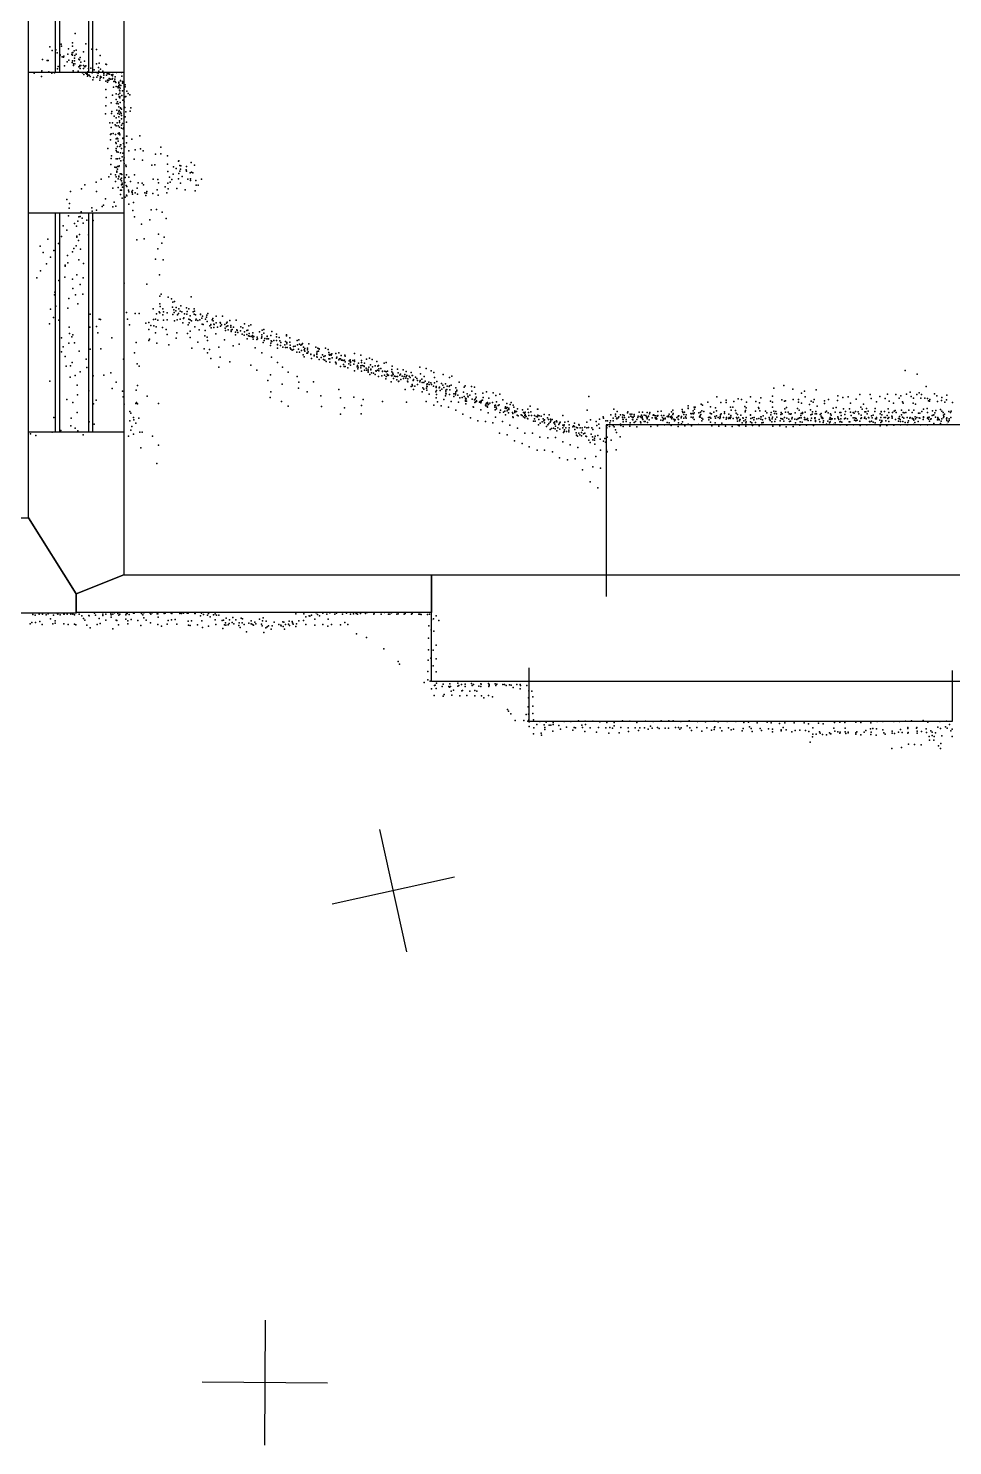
# Model space of a CAD drawing. Header units: millimetres. Extents: x -23456 to 7110, y -22489 to 15514.
# Drawn here: x -12001 to -9050, y -11274 to -6748 of the extents above; entities that cross this region are included whole.
import ezdxf

# ---------------------------------------------------------------- set-up
doc = ezdxf.new("R2010")
doc.units = ezdxf.units.MM
for name, color, linetype in [('P', 9, 'Continuous'), ('PANOS', 10, 'Continuous'), ('ROOMS', 1, 'Continuous'), ('STRUCTS', 4, 'Continuous'), ('WALLS', 3, 'Continuous'), ('WINDOWS', 6, 'Continuous')]:
    doc.layers.add(name, color=color, linetype=linetype)

# ---------------------------------------------------------------- blocks, each defined once
blk = doc.blocks.new('1-Standard_42')
for points in [[(-590, 42.9766), (589.999, 42.9766), (589.999, 32.9766), (-590, 32.9766), (-590, 42.9766)], [(-590.014, -44.0958), (589.985, -44.0958), (589.985, -54.0958), (-590.014, -54.0958), (-590.014, -44.0958)]]:
    blk.add_lwpolyline(points)

msp = doc.modelspace()

# ---------------------------------------------------------------- linework, layer by layer
at = {"layer": 'P'}
for p in [(-11851, -6764), (-11932, -6807), (-11925, -6819), (-11913, -6816), (-11909, -6826), (-11899, -6832), (-11899, -6833), (-11896, -6798), (-11895, -6805), (-11875, -6830), (-11873, -6813), (-11862, -6831), (-11861, -6826), (-11860, -6794), (-11860, -6805), (-11860, -6833), (-11859, -6825), (-11855, -6820), (-11852, -6834), (-11848, -6818), (-11848, -6830), (-11825, -6823), (-11817, -6797), (-11798, -6814), (-11783, -6815), (-11772, -6834), (-11956, -6847), (-11941, -6851), (-11938, -6850), (-11908, -6877), (-11906, -6870), (-11900, -6836), (-11893, -6839), (-11889, -6840), (-11888, -6837), (-11885, -6867), (-11877, -6855), (-11872, -6849), (-11861, -6857), (-11860, -6852), (-11857, -6861), (-11857, -6866), (-11853, -6843), (-11853, -6852), (-11852, -6861), (-11840, -6846), (-11840, -6871), (-11838, -6848), (-11838, -6870), (-11837, -6866), (-11835, -6841), (-11835, -6876), (-11833, -6856), (-11833, -6866), (-11825, -6866), (-11825, -6876), (-11822, -6853), (-11821, -6870), (-11821, -6871), (-11817, -6867), (-11809, -6876), (-11801, -6875), (-11783, -6861), (-11777, -6873), (-11775, -6859), (-11770, -6878), (-11753, -6862), (-11751, -6863), (-11982, -6891), (-11959, -6888), (-11959, -6902), (-11958, -6883), (-11935, -6887), (-11926, -6891), (-11917, -6890), (-11858, -6883), (-11842, -6884), (-11828, -6890), (-11824, -6895), (-11817, -6891), (-11816, -6891), (-11814, -6894), (-11813, -6892), (-11812, -6901), (-11811, -6887), (-11811, -6896), (-11807, -6897), (-11804, -6902), (-11797, -6890), (-11795, -6912), (-11793, -6905), (-11791, -6880), (-11782, -6889), (-11782, -6904), (-11779, -6898), (-11778, -6891), (-11776, -6884), (-11773, -6913), (-11772, -6907), (-11770, -6902), (-11768, -6904), (-11763, -6885), (-11761, -6906), (-11760, -6892), (-11760, -6897), (-11753, -6916), (-11751, -6897), (-11750, -6890), (-11748, -6913), (-11748, -6920), (-11747, -6893), (-11745, -6914), (-11744, -6893), (-11744, -6913), (-11743, -6908), (-11742, -6894), (-11739, -6910), (-11735, -6896), (-11733, -6898), (-11733, -6910), (-11732, -6899), (-11732, -6908), (-11731, -6895), (-11728, -6918), (-11726, -6916), (-11725, -6910), (-11724, -6903), (-11724, -6917), (-11722, -6921), (-11719, -6889), (-11712, -6920), (-11712, -6923), (-11707, -6914), (-11707, -6915), (-11703, -6889), (-11702, -6900), (-11700, -6917), (-11700, -6923), (-11698, -6922), (-11753, -6943), (-11752, -6969), (-11732, -6961), (-11729, -6936), (-11721, -6934), (-11720, -6957), (-11715, -6935), (-11714, -6938), (-11713, -6959), (-11712, -6930), (-11711, -6936), (-11711, -6967), (-11710, -6928), (-11710, -6945), (-11709, -6947), (-11709, -6955), (-11709, -6965), (-11708, -6939), (-11706, -6930), (-11702, -6962), (-11700, -6947), (-11695, -6942), (-11692, -6928), (-11692, -6935), (-11692, -6966), (-11690, -6965), (-11686, -6948), (-11682, -6956), (-11677, -6960), (-11754, -6995), (-11736, -6986), (-11734, -7013), (-11721, -6975), (-11719, -6988), (-11718, -7009), (-11716, -6982), (-11714, -6989), (-11712, -6998), (-11712, -7014), (-11711, -7010), (-11709, -6970), (-11708, -6985), (-11707, -7002), (-11707, -7003), (-11707, -7015), (-11704, -7006), (-11699, -6977), (-11696, -6978), (-11695, -6982), (-11694, -6999), (-11693, -7001), (-11690, -7014), (-11676, -7012), (-11674, -7002), (-11755, -7021), (-11741, -7050), (-11735, -7020), (-11732, -7050), (-11727, -7028), (-11724, -7056), (-11720, -7034), (-11720, -7059), (-11717, -7050), (-11715, -7020), (-11714, -7059), (-11712, -7030), (-11710, -7022), (-11710, -7043), (-11710, -7048), (-11705, -7020), (-11704, -7037), (-11703, -7026), (-11703, -7057), (-11700, -7052), (-11692, -7030), (-11687, -7047), (-11739, -7087), (-11739, -7104), (-11737, -7085), (-11736, -7064), (-11730, -7084), (-11723, -7087), (-11720, -7101), (-11717, -7099), (-11715, -7101), (-11714, -7084), (-11711, -7081), (-11711, -7086), (-11710, -7063), (-11710, -7084), (-11709, -7088), (-11703, -7067), (-11699, -7099), (-11699, -7100), (-11698, -7069), (-11696, -7064), (-11696, -7097), (-11688, -7092), (-11686, -7092), (-11671, -7102), (-11645, -7091), (-11747, -7131), (-11722, -7112), (-11721, -7115), (-11720, -7132), (-11720, -7138), (-11718, -7142), (-11716, -7125), (-11714, -7108), (-11714, -7143), (-11709, -7125), (-11707, -7120), (-11707, -7145), (-11706, -7120), (-11703, -7131), (-11699, -7146), (-11697, -7115), (-11693, -7126), (-11688, -7113), (-11680, -7139), (-11660, -7136), (-11643, -7133), (-11634, -7139), (-11595, -7150), (-11578, -7127), (-11578, -7149), (-11738, -7183), (-11736, -7163), (-11735, -7155), (-11725, -7191), (-11721, -7192), (-11720, -7165), (-11716, -7164), (-11716, -7189), (-11712, -7189), (-11711, -7187), (-11710, -7163), (-11706, -7171), (-11701, -7158), (-11697, -7169), (-11695, -7161), (-11695, -7179), (-11690, -7185), (-11689, -7189), (-11663, -7166), (-11636, -7169), (-11607, -7185), (-11597, -7184), (-11557, -7155), (-11557, -7182), (-11538, -7190), (-11529, -7195), (-11522, -7172), (-11520, -7171), (-11517, -7186), (-11514, -7187), (-11496, -7189), (-11481, -7176), (-11470, -7185), (-11784, -7239), (-11768, -7229), (-11744, -7222), (-11738, -7213), (-11723, -7216), (-11723, -7237), (-11720, -7222), (-11718, -7204), (-11718, -7207), (-11716, -7197), (-11714, -7228), (-11712, -7220), (-11712, -7222), (-11708, -7212), (-11707, -7231), (-11705, -7212), (-11703, -7226), (-11703, -7235), (-11702, -7215), (-11693, -7240), (-11692, -7224), (-11688, -7216), (-11680, -7223), (-11675, -7237), (-11662, -7216), (-11650, -7241), (-11602, -7229), (-11587, -7230), (-11585, -7241), (-11556, -7205), (-11550, -7223), (-11548, -7239), (-11543, -7231), (-11539, -7213), (-11522, -7228), (-11521, -7211), (-11517, -7204), (-11515, -7197), (-11510, -7221), (-11497, -7200), (-11496, -7204), (-11492, -7229), (-11484, -7209), (-11483, -7228), (-11483, -7234), (-11480, -7207), (-11476, -7209), (-11466, -7234), (-11448, -7229), (-11866, -7269), (-11831, -7260), (-11821, -7248), (-11783, -7269), (-11731, -7258), (-11714, -7256), (-11707, -7265), (-11707, -7278), (-11704, -7248), (-11703, -7265), (-11701, -7242), (-11701, -7246), (-11700, -7255), (-11689, -7250), (-11687, -7280), (-11686, -7253), (-11686, -7283), (-11681, -7265), (-11680, -7270), (-11671, -7270), (-11669, -7272), (-11668, -7266), (-11668, -7277), (-11660, -7273), (-11653, -7258), (-11652, -7277), (-11638, -7242), (-11633, -7247), (-11629, -7273), (-11626, -7282), (-11624, -7274), (-11623, -7269), (-11604, -7275), (-11590, -7264), (-11586, -7280), (-11564, -7254), (-11559, -7273), (-11556, -7242), (-11555, -7260), (-11527, -7259), (-11515, -7242), (-11500, -7264), (-11468, -7267), (-11465, -7249), (-11459, -7249), (-11878, -7294), (-11871, -7322), (-11870, -7307), (-11798, -7321), (-11797, -7332), (-11783, -7328), (-11765, -7317), (-11761, -7312), (-11755, -7292), (-11731, -7318), (-11727, -7303), (-11722, -7316), (-11701, -7290), (-11692, -7287), (-11680, -7309), (-11667, -7330), (-11665, -7304), (-11609, -7327), (-11592, -7326), (-11873, -7347), (-11854, -7371), (-11843, -7364), (-11840, -7350), (-11835, -7349), (-11832, -7334), (-11829, -7354), (-11826, -7370), (-11814, -7360), (-11794, -7361), (-11662, -7350), (-11640, -7373), (-11613, -7359), (-11574, -7335), (-11561, -7355), (-11939, -7421), (-11895, -7413), (-11890, -7378), (-11878, -7392), (-11847, -7380), (-11846, -7411), (-11846, -7415), (-11838, -7406), (-11809, -7407), (-11631, -7420), (-11585, -7405), (-11567, -7415), (-11963, -7443), (-11954, -7464), (-11920, -7457), (-11905, -7435), (-11860, -7461), (-11856, -7451), (-11848, -7442), (-11841, -7425), (-11834, -7453), (-11655, -7423), (-11588, -7452), (-11575, -7434), (-11943, -7500), (-11930, -7478), (-11883, -7504), (-11883, -7507), (-11876, -7473), (-11875, -7497), (-11840, -7487), (-11825, -7499), (-11595, -7485), (-11571, -7487), (-11974, -7545), (-11962, -7522), (-11904, -7553), (-11884, -7542), (-11860, -7549), (-11846, -7535), (-11826, -7544), (-11582, -7535), (-11917, -7599), (-11916, -7590), (-11859, -7579), (-11850, -7599), (-11835, -7566), (-11827, -7597), (-11695, -7561), (-11623, -7565), (-11581, -7603), (-11577, -7597), (-11930, -7645), (-11913, -7635), (-11875, -7641), (-11872, -7610), (-11843, -7627), (-11602, -7644), (-11581, -7628), (-11580, -7636), (-11572, -7643), (-11555, -7606), (-11544, -7612), (-11541, -7638), (-11540, -7622), (-11536, -7647), (-11534, -7620), (-11529, -7639), (-11521, -7643), (-11514, -7634), (-11496, -7640), (-11489, -7643), (-11481, -7605), (-11472, -7643), (-11933, -7691), (-11921, -7671), (-11904, -7680), (-11804, -7660), (-11775, -7677), (-11771, -7678), (-11688, -7655), (-11684, -7676), (-11660, -7658), (-11647, -7658), (-11626, -7689), (-11616, -7687), (-11601, -7678), (-11595, -7677), (-11592, -7659), (-11587, -7680), (-11583, -7653), (-11581, -7656), (-11572, -7663), (-11569, -7653), (-11569, -7680), (-11558, -7656), (-11558, -7679), (-11540, -7662), (-11535, -7655), (-11534, -7682), (-11530, -7650), (-11526, -7679), (-11525, -7663), (-11522, -7658), (-11516, -7651), (-11516, -7677), (-11511, -7653), (-11508, -7688), (-11506, -7674), (-11504, -7672), (-11502, -7659), (-11495, -7661), (-11494, -7652), (-11489, -7676), (-11487, -7688), (-11484, -7666), (-11484, -7679), (-11480, -7682), (-11475, -7653), (-11472, -7661), (-11471, -7651), (-11467, -7663), (-11466, -7680), (-11465, -7677), (-11460, -7681), (-11453, -7679), (-11451, -7660), (-11451, -7662), (-11447, -7673), (-11446, -7692), (-11445, -7667), (-11443, -7693), (-11435, -7676), (-11432, -7670), (-11431, -7664), (-11430, -7684), (-11428, -7658), (-11418, -7693), (-11414, -7679), (-11412, -7674), (-11411, -7682), (-11409, -7692), (-11408, -7694), (-11408, -7694), (-11401, -7667), (-11401, -7688), (-11389, -7687), (-11388, -7689), (-11381, -7667), (-11374, -7694), (-11368, -7689), (-11366, -7686), (-11358, -7681), (-11338, -7680), (-11311, -7691), (-11895, -7736), (-11871, -7702), (-11869, -7722), (-11862, -7733), (-11859, -7726), (-11805, -7702), (-11783, -7700), (-11779, -7720), (-11734, -7736), (-11678, -7695), (-11616, -7709), (-11610, -7697), (-11600, -7698), (-11595, -7720), (-11593, -7701), (-11573, -7703), (-11561, -7710), (-11558, -7725), (-11529, -7737), (-11527, -7720), (-11493, -7722), (-11491, -7695), (-11484, -7715), (-11484, -7735), (-11469, -7701), (-11456, -7711), (-11437, -7730), (-11436, -7713), (-11430, -7734), (-11421, -7698), (-11418, -7695), (-11417, -7704), (-11409, -7703), (-11402, -7723), (-11397, -7702), (-11387, -7699), (-11384, -7695), (-11373, -7705), (-11372, -7713), (-11368, -7700), (-11364, -7698), (-11363, -7711), (-11355, -7697), (-11355, -7702), (-11353, -7712), (-11353, -7716), (-11350, -7710), (-11346, -7702), (-11340, -7718), (-11340, -7727), (-11335, -7711), (-11334, -7713), (-11332, -7719), (-11324, -7714), (-11323, -7701), (-11318, -7724), (-11316, -7704), (-11312, -7728), (-11311, -7717), (-11303, -7713), (-11303, -7725), (-11302, -7739), (-11300, -7712), (-11298, -7730), (-11297, -7698), (-11296, -7722), (-11295, -7731), (-11291, -7695), (-11290, -7732), (-11285, -7729), (-11284, -7720), (-11284, -7734), (-11281, -7732), (-11270, -7734), (-11269, -7739), (-11263, -7717), (-11257, -7737), (-11256, -7726), (-11256, -7733), (-11255, -7712), (-11249, -7709), (-11249, -7721), (-11246, -7738), (-11240, -7739), (-11239, -7739), (-11238, -7731), (-11238, -7732), (-11234, -7739), (-11227, -7729), (-11224, -7716), (-11209, -7724), (-11209, -7733), (-11200, -7735), (-11177, -7726), (-11177, -7730), (-11166, -7736), (-11895, -7781), (-11890, -7765), (-11872, -7753), (-11854, -7752), (-11839, -7779), (-11803, -7772), (-11769, -7771), (-11662, -7784), (-11657, -7751), (-11616, -7745), (-11614, -7740), (-11591, -7753), (-11552, -7758), (-11479, -7769), (-11460, -7750), (-11440, -7771), (-11429, -7745), (-11429, -7784), (-11423, -7773), (-11393, -7766), (-11375, -7742), (-11347, -7762), (-11328, -7756), (-11283, -7740), (-11277, -7768), (-11272, -7741), (-11256, -7784), (-11251, -7751), (-11248, -7745), (-11228, -7761), (-11227, -7753), (-11226, -7746), (-11224, -7748), (-11217, -7745), (-11209, -7745), (-11206, -7757), (-11206, -7758), (-11206, -7769), (-11198, -7746), (-11196, -7761), (-11195, -7751), (-11188, -7766), (-11182, -7758), (-11180, -7748), (-11180, -7767), (-11176, -7751), (-11176, -7755), (-11175, -7767), (-11166, -7750), (-11165, -7760), (-11165, -7768), (-11164, -7770), (-11163, -7772), (-11159, -7776), (-11154, -7764), (-11154, -7773), (-11149, -7763), (-11144, -7782), (-11143, -7745), (-11142, -7758), (-11138, -7772), (-11137, -7742), (-11135, -7756), (-11135, -7782), (-11131, -7759), (-11129, -7777), (-11128, -7757), (-11126, -7754), (-11123, -7766), (-11120, -7774), (-11118, -7770), (-11118, -7779), (-11110, -7769), (-11110, -7774), (-11108, -7781), (-11105, -7755), (-11083, -7766), (-11079, -7780), (-11077, -7769), (-11075, -7779), (-11073, -7771), (-11072, -7772), (-11052, -7769), (-11044, -7773), (-11042, -7783), (-11010, -7784), (-11883, -7796), (-11880, -7827), (-11866, -7826), (-11861, -7815), (-11816, -7804), (-11697, -7804), (-11653, -7819), (-11647, -7827), (-11418, -7802), (-11389, -7798), (-11358, -7813), (-11291, -7823), (-11225, -7798), (-11205, -7815), (-11124, -7790), (-11120, -7797), (-11112, -7785), (-11110, -7785), (-11099, -7788), (-11099, -7789), (-11097, -7802), (-11089, -7791), (-11089, -7794), (-11080, -7785), (-11080, -7789), (-11080, -7797), (-11079, -7798), (-11073, -7805), (-11066, -7799), (-11062, -7790), (-11059, -7805), (-11058, -7796), (-11054, -7807), (-11053, -7794), (-11050, -7812), (-11042, -7803), (-11041, -7789), (-11040, -7791), (-11039, -7814), (-11038, -7803), (-11037, -7789), (-11034, -7791), (-11032, -7787), (-11031, -7800), (-11020, -7814), (-11019, -7786), (-11019, -7815), (-11018, -7819), (-11017, -7801), (-11016, -7798), (-11010, -7806), (-11008, -7803), (-11004, -7803), (-11004, -7828), (-11002, -7792), (-11001, -7807), (-10998, -7807), (-10996, -7809), (-10995, -7821), (-10993, -7828), (-10992, -7807), (-10991, -7791), (-10990, -7795), (-10990, -7813), (-10990, -7828), (-10978, -7819), (-10977, -7810), (-10974, -7806), (-10973, -7815), (-10973, -7823), (-10972, -7812), (-10965, -7808), (-10962, -7820), (-10960, -7786), (-10960, -7807), (-10960, -7812), (-10951, -7829), (-10950, -7824), (-10947, -7817), (-10940, -7825), (-10939, -7791), (-10937, -7809), (-10937, -7815), (-10935, -7824), (-10930, -7825), (-10929, -7828), (-10928, -7817), (-10921, -7804), (-10912, -7801), (-10909, -7822), (-10903, -7805), (-10902, -7829), (-10894, -7825), (-10888, -7812), (-10885, -7827), (-10883, -7824), (-10865, -7817), (-10859, -7815), (-10839, -7827), (-11932, -7874), (-11867, -7862), (-11851, -7856), (-11835, -7845), (-11814, -7831), (-11794, -7857), (-11760, -7855), (-11738, -7848), (-11393, -7830), (-11271, -7839), (-11236, -7872), (-11228, -7854), (-11190, -7830), (-11171, -7846), (-11143, -7860), (-10981, -7832), (-10960, -7841), (-10949, -7835), (-10948, -7830), (-10939, -7832), (-10937, -7843), (-10928, -7839), (-10922, -7833), (-10921, -7839), (-10916, -7836), (-10916, -7842), (-10916, -7846), (-10914, -7830), (-10911, -7853), (-10908, -7836), (-10908, -7838), (-10905, -7848), (-10899, -7849), (-10894, -7853), (-10892, -7841), (-10891, -7843), (-10886, -7839), (-10883, -7860), (-10882, -7835), (-10882, -7841), (-10876, -7834), (-10873, -7857), (-10870, -7843), (-10870, -7844), (-10864, -7855), (-10863, -7843), (-10860, -7867), (-10859, -7845), (-10859, -7860), (-10855, -7852), (-10854, -7843), (-10853, -7856), (-10851, -7855), (-10842, -7856), (-10841, -7837), (-10841, -7845), (-10841, -7856), (-10841, -7857), (-10837, -7849), (-10836, -7853), (-10835, -7866), (-10832, -7859), (-10828, -7860), (-10825, -7870), (-10822, -7836), (-10822, -7860), (-10820, -7848), (-10818, -7874), (-10815, -7855), (-10813, -7852), (-10812, -7869), (-10808, -7858), (-10804, -7838), (-10803, -7866), (-10801, -7860), (-10799, -7853), (-10796, -7865), (-10795, -7844), (-10795, -7860), (-10793, -7856), (-10791, -7875), (-10790, -7867), (-10785, -7858), (-10782, -7863), (-10779, -7847), (-10776, -7856), (-10775, -7856), (-10772, -7872), (-10771, -7869), (-10771, -7870), (-10765, -7862), (-10761, -7866), (-10759, -7872), (-10751, -7830), (-10750, -7872), (-10749, -7851), (-10745, -7868), (-10737, -7860), (-10734, -7874), (-10731, -7834), (-10715, -7841), (-10707, -7847), (-10704, -7863), (-10677, -7853), (-10656, -7863), (-10649, -7859), (-9202, -7840), (-9164, -7852), (-11845, -7887), (-11844, -7918), (-11808, -7905), (-11733, -7898), (-11721, -7878), (-11700, -7906), (-11657, -7903), (-11652, -7888), (-11227, -7908), (-11191, -7884), (-11139, -7897), (-11137, -7878), (-11111, -7909), (-11091, -7877), (-11010, -7901), (-10843, -7877), (-10819, -7876), (-10798, -7901), (-10789, -7877), (-10779, -7891), (-10776, -7885), (-10775, -7889), (-10771, -7901), (-10767, -7890), (-10759, -7885), (-10751, -7877), (-10744, -7879), (-10744, -7908), (-10742, -7896), (-10738, -7879), (-10738, -7900), (-10730, -7897), (-10729, -7884), (-10729, -7890), (-10729, -7903), (-10728, -7892), (-10727, -7883), (-10722, -7878), (-10721, -7885), (-10721, -7916), (-10716, -7880), (-10714, -7885), (-10708, -7890), (-10704, -7880), (-10700, -7908), (-10699, -7891), (-10699, -7895), (-10698, -7904), (-10698, -7917), (-10697, -7876), (-10690, -7896), (-10688, -7894), (-10686, -7904), (-10682, -7882), (-10681, -7900), (-10678, -7887), (-10675, -7895), (-10669, -7883), (-10668, -7903), (-10668, -7909), (-10668, -7915), (-10667, -7915), (-10665, -7901), (-10664, -7890), (-10658, -7891), (-10657, -7917), (-10656, -7889), (-10655, -7902), (-10651, -7887), (-10643, -7915), (-10637, -7914), (-10637, -7918), (-10636, -7896), (-10636, -7909), (-10633, -7903), (-10633, -7905), (-10630, -7919), (-10626, -7878), (-10612, -7910), (-10610, -7894), (-10607, -7889), (-10600, -7915), (-10592, -7919), (-10586, -7892), (-10585, -7906), (-10577, -7894), (-10573, -7915), (-10550, -7913), (-10538, -7909), (-10517, -7912), (-10509, -7920), (-10496, -7916), (-9621, -7897), (-9589, -7888), (-9561, -7900), (-9533, -7913), (-9523, -7906), (-9486, -7902), (-9347, -7917), (-9314, -7917), (-9258, -7916), (-9232, -7917), (-9198, -7916), (-9186, -7910), (-9165, -7917), (-9157, -7912), (-9150, -7917), (-9135, -7892), (-9108, -7915), (-9069, -7919), (-11878, -7933), (-11859, -7943), (-11793, -7947), (-11784, -7935), (-11698, -7925), (-11695, -7948), (-11658, -7946), (-11656, -7943), (-11652, -7947), (-11622, -7922), (-11585, -7946), (-11229, -7927), (-11193, -7939), (-11171, -7954), (-11067, -7921), (-11065, -7955), (-11004, -7928), (-10992, -7960), (-10962, -7926), (-10937, -7952), (-10932, -7933), (-10870, -7939), (-10794, -7941), (-10731, -7939), (-10707, -7951), (-10699, -7928), (-10695, -7940), (-10683, -7953), (-10675, -7933), (-10669, -7921), (-10660, -7957), (-10651, -7939), (-10643, -7923), (-10628, -7942), (-10623, -7928), (-10616, -7927), (-10610, -7923), (-10605, -7929), (-10605, -7935), (-10605, -7938), (-10604, -7947), (-10603, -7931), (-10602, -7938), (-10598, -7922), (-10597, -7925), (-10584, -7932), (-10581, -7956), (-10580, -7957), (-10577, -7934), (-10576, -7943), (-10574, -7931), (-10574, -7940), (-10571, -7926), (-10570, -7937), (-10570, -7939), (-10561, -7941), (-10559, -7939), (-10557, -7944), (-10555, -7940), (-10554, -7936), (-10551, -7935), (-10549, -7927), (-10542, -7951), (-10540, -7953), (-10539, -7947), (-10538, -7945), (-10536, -7954), (-10535, -7943), (-10535, -7957), (-10534, -7947), (-10532, -7949), (-10531, -7929), (-10528, -7945), (-10519, -7943), (-10512, -7952), (-10512, -7957), (-10510, -7951), (-10508, -7957), (-10507, -7940), (-10507, -7963), (-10501, -7952), (-10498, -7950), (-10486, -7934), (-10479, -7961), (-10478, -7956), (-10476, -7962), (-10474, -7946), (-10472, -7959), (-10469, -7965), (-10467, -7961), (-10467, -7965), (-10463, -7949), (-10460, -7943), (-10453, -7951), (-10451, -7958), (-10439, -7963), (-10406, -7964), (-10399, -7954), (-10376, -7964), (-10375, -7964), (-10212, -7923), (-10132, -7964), (-9914, -7965), (-9895, -7953), (-9895, -7961), (-9895, -7962), (-9875, -7957), (-9874, -7964), (-9872, -7957), (-9853, -7948), (-9849, -7951), (-9832, -7942), (-9823, -7956), (-9807, -7960), (-9803, -7924), (-9790, -7943), (-9773, -7935), (-9773, -7943), (-9760, -7957), (-9752, -7958), (-9749, -7939), (-9735, -7931), (-9724, -7933), (-9714, -7955), (-9710, -7960), (-9708, -7942), (-9696, -7925), (-9679, -7939), (-9670, -7959), (-9669, -7962), (-9667, -7944), (-9663, -7928), (-9632, -7938), (-9625, -7922), (-9625, -7941), (-9625, -7957), (-9596, -7934), (-9587, -7938), (-9586, -7963), (-9584, -7937), (-9581, -7959), (-9560, -7933), (-9546, -7962), (-9542, -7933), (-9542, -7942), (-9533, -7945), (-9521, -7924), (-9507, -7949), (-9502, -7938), (-9496, -7942), (-9492, -7933), (-9483, -7954), (-9459, -7937), (-9459, -7946), (-9447, -7933), (-9432, -7961), (-9422, -7959), (-9418, -7936), (-9417, -7921), (-9401, -7927), (-9399, -7963), (-9384, -7924), (-9380, -7963), (-9377, -7945), (-9358, -7932), (-9344, -7957), (-9339, -7964), (-9335, -7948), (-9325, -7962), (-9311, -7930), (-9298, -7962), (-9294, -7940), (-9283, -7923), (-9266, -7930), (-9256, -7963), (-9253, -7938), (-9239, -7945), (-9221, -7929), (-9216, -7921), (-9211, -7940), (-9208, -7945), (-9183, -7923), (-9176, -7945), (-9175, -7929), (-9169, -7948), (-9152, -7929), (-9143, -7964), (-9139, -7929), (-9132, -7962), (-9131, -7930), (-9128, -7937), (-9124, -7938), (-9123, -7933), (-9101, -7921), (-9099, -7939), (-9089, -7965), (-9086, -7936), (-9085, -7927), (-9075, -7941), (-9070, -7934), (-9051, -7943), (-11919, -7990), (-11864, -7993), (-11845, -7974), (-11807, -8004), (-11677, -7971), (-11677, -8001), (-11674, -7977), (-11665, -7990), (-11664, -7998), (-11658, -8009), (-11648, -7993), (-11004, -7980), (-10938, -7979), (-10636, -7967), (-10614, -7980), (-10590, -7992), (-10566, -8001), (-10557, -7966), (-10542, -8003), (-10533, -7976), (-10518, -8007), (-10511, -7966), (-10510, -7989), (-10496, -7974), (-10494, -7967), (-10487, -8003), (-10484, -7973), (-10480, -7970), (-10478, -7982), (-10472, -7969), (-10468, -7976), (-10455, -7975), (-10454, -7978), (-10454, -7988), (-10453, -7991), (-10448, -7969), (-10448, -7970), (-10448, -7972), (-10448, -7974), (-10443, -7971), (-10440, -7983), (-10437, -7985), (-10428, -7982), (-10425, -7984), (-10424, -7966), (-10420, -7975), (-10420, -7988), (-10417, -7977), (-10416, -7984), (-10416, -7992), (-10415, -7973), (-10415, -7981), (-10414, -7985), (-10412, -7987), (-10408, -7994), (-10406, -7995), (-10404, -7974), (-10403, -7984), (-10397, -7972), (-10395, -7984), (-10388, -8002), (-10385, -7984), (-10385, -7995), (-10383, -8002), (-10380, -7987), (-10376, -7988), (-10375, -7983), (-10371, -7997), (-10370, -7985), (-10367, -8009), (-10364, -7986), (-10361, -8004), (-10357, -7995), (-10355, -8001), (-10354, -7981), (-10353, -7998), (-10353, -8008), (-10344, -7992), (-10341, -7997), (-10339, -8010), (-10338, -7982), (-10335, -8005), (-10334, -7996), (-10333, -8001), (-10329, -7997), (-10324, -8007), (-10321, -8005), (-10320, -8004), (-10315, -8001), (-10314, -8004), (-10305, -8009), (-10303, -8005), (-10295, -7984), (-10288, -8005), (-10278, -8003), (-10257, -8009), (-10218, -8005), (-10217, -7967), (-10206, -7998), (-10188, -8003), (-10178, -7996), (-10166, -7988), (-10165, -7993), (-10157, -8001), (-10152, -8001), (-10145, -8008), (-10143, -8001), (-10141, -7982), (-10134, -7993), (-10134, -8001), (-10127, -7980), (-10127, -7986), (-10123, -7993), (-10122, -7995), (-10121, -7971), (-10118, -7992), (-10116, -7988), (-10111, -7982), (-10104, -7989), (-10103, -7982), (-10103, -7996), (-10102, -7997), (-10102, -8004), (-10099, -7984), (-10098, -7991), (-10093, -7997), (-10093, -8003), (-10088, -7976), (-10087, -7972), (-10084, -7989), (-10080, -7980), (-10080, -8008), (-10078, -7986), (-10074, -7980), (-10073, -7989), (-10072, -7989), (-10072, -7997), (-10071, -7998), (-10070, -7991), (-10067, -7981), (-10067, -7986), (-10067, -8006), (-10063, -8003), (-10059, -7997), (-10055, -7990), (-10054, -7986), (-10051, -7973), (-10048, -7987), (-10047, -8004), (-10046, -8007), (-10045, -7990), (-10044, -7983), (-10041, -7987), (-10041, -7990), (-10040, -7973), (-10040, -7995), (-10039, -7997), (-10035, -7983), (-10035, -8003), (-10032, -8003), (-10030, -7984), (-10028, -7988), (-10026, -7975), (-10026, -7992), (-10026, -7995), (-10024, -7990), (-10024, -8006), (-10021, -7986), (-10019, -7998), (-10018, -7979), (-10017, -7974), (-10010, -7992), (-10006, -7983), (-10005, -7982), (-10002, -7984), (-10000, -7992), (-9998, -7985), (-9998, -7993), (-9998, -7994), (-9997, -7992), (-9997, -7996), (-9995, -7995), (-9993, -7986), (-9992, -7971), (-9991, -7984), (-9982, -7999), (-9981, -7970), (-9980, -7984), (-9977, -7991), (-9976, -8000), (-9973, -7995), (-9973, -7996), (-9972, -7984), (-9968, -7993), (-9968, -7995), (-9962, -7987), (-9962, -8006), (-9959, -7988), (-9957, -7985), (-9955, -7980), (-9955, -8007), (-9952, -7988), (-9950, -7990), (-9948, -7972), (-9948, -7986), (-9948, -7987), (-9947, -7995), (-9946, -7990), (-9944, -7967), (-9944, -7981), (-9943, -7978), (-9940, -7996), (-9938, -8001), (-9936, -7998), (-9931, -7990), (-9927, -7987), (-9927, -7996), (-9926, -7985), (-9926, -7997), (-9926, -8008), (-9924, -7985), (-9917, -7992), (-9916, -7987), (-9913, -7971), (-9913, -8004), (-9912, -7974), (-9909, -7981), (-9909, -7993), (-9906, -7973), (-9903, -7988), (-9901, -7982), (-9901, -7993), (-9886, -7978), (-9885, -7979), (-9885, -7989), (-9881, -7978), (-9880, -7992), (-9879, -7969), (-9879, -7989), (-9878, -7979), (-9876, -7976), (-9875, -7997), (-9861, -7976), (-9858, -7988), (-9857, -7989), (-9856, -7984), (-9856, -7989), (-9855, -7973), (-9854, -7981), (-9851, -7969), (-9851, -7993), (-9851, -8001), (-9848, -7996), (-9845, -7971), (-9830, -7990), (-9829, -7998), (-9828, -7990), (-9825, -7989), (-9824, -7977), (-9823, -7978), (-9823, -8005), (-9822, -7993), (-9820, -7979), (-9813, -7973), (-9810, -7987), (-9808, -8007), (-9807, -7993), (-9804, -7969), (-9804, -7985), (-9799, -7990), (-9794, -7994), (-9793, -7987), (-9792, -7990), (-9791, -7982), (-9789, -7979), (-9787, -8009), (-9782, -7990), (-9779, -7972), (-9779, -7978), (-9773, -7996), (-9772, -7990), (-9766, -7994), (-9765, -7980), (-9764, -7991), (-9761, -7994), (-9759, -7984), (-9758, -7989), (-9757, -7967), (-9751, -7994), (-9744, -7968), (-9741, -7977), (-9740, -7991), (-9738, -7995), (-9737, -7981), (-9737, -8002), (-9734, -7991), (-9731, -8001), (-9730, -7997), (-9729, -7997), (-9727, -7983), (-9722, -8007), (-9720, -7992), (-9719, -7993), (-9717, -8001), (-9713, -7972), (-9712, -7968), (-9712, -7998), (-9711, -8008), (-9710, -7991), (-9710, -8004), (-9696, -7982), (-9696, -7983), (-9696, -8004), (-9695, -7994), (-9691, -8008), (-9689, -7992), (-9685, -7998), (-9684, -7991), (-9680, -7970), (-9680, -8006), (-9676, -7995), (-9669, -7994), (-9666, -7969), (-9663, -7988), (-9663, -7996), (-9662, -7988), (-9659, -8007), (-9657, -7998), (-9655, -7985), (-9655, -8006), (-9648, -7970), (-9648, -7994), (-9644, -7976), (-9636, -7990), (-9635, -7996), (-9633, -8000), (-9631, -7982), (-9630, -7975), (-9628, -8004), (-9627, -7995), (-9625, -7989), (-9621, -7970), (-9619, -7978), (-9618, -8003), (-9616, -7996), (-9615, -7971), (-9613, -7979), (-9612, -7989), (-9601, -8001), (-9599, -7981), (-9599, -7994), (-9598, -7974), (-9595, -7979), (-9595, -7995), (-9593, -7996), (-9589, -8002), (-9587, -7991), (-9584, -7973), (-9580, -7993), (-9575, -7973), (-9573, -7996), (-9572, -7979), (-9571, -8003), (-9568, -7980), (-9568, -8002), (-9566, -7979), (-9564, -7995), (-9563, -7990), (-9554, -7996), (-9553, -7976), (-9552, -8008), (-9548, -7997), (-9544, -7994), (-9543, -7994), (-9540, -7967), (-9539, -7992), (-9537, -8004), (-9535, -7984), (-9534, -7978), (-9534, -7992), (-9531, -8005), (-9530, -7975), (-9530, -7978), (-9523, -7991), (-9523, -7997), (-9521, -7973), (-9520, -7997), (-9516, -7997), (-9514, -7994), (-9512, -8000), (-9504, -7966), (-9503, -7982), (-9503, -8000), (-9501, -7993), (-9499, -7980), (-9498, -7972), (-9490, -7992), (-9490, -7993), (-9490, -7994), (-9489, -7979), (-9489, -7992), (-9488, -8000), (-9488, -8003), (-9487, -7971), (-9485, -7979), (-9476, -7997), (-9474, -8004), (-9473, -7981), (-9470, -7978), (-9470, -7986), (-9469, -7992), (-9466, -7990), (-9465, -7994), (-9464, -8006), (-9463, -8001), (-9456, -7973), (-9453, -7970), (-9449, -8002), (-9448, -7976), (-9444, -7996), (-9444, -8008), (-9441, -7990), (-9441, -8004), (-9440, -7979), (-9439, -7997), (-9438, -7983), (-9438, -7994), (-9435, -7995), (-9427, -7995), (-9425, -7973), (-9425, -8007), (-9417, -7988), (-9416, -7993), (-9414, -7997), (-9411, -7974), (-9411, -8004), (-9408, -8003), (-9407, -7975), (-9407, -7995), (-9406, -7984), (-9404, -8005), (-9396, -7995), (-9395, -7981), (-9395, -7994), (-9392, -7971), (-9392, -7993), (-9386, -7995), (-9381, -8004), (-9379, -8004), (-9377, -7973), (-9374, -7984), (-9368, -7974), (-9368, -7992), (-9365, -7977), (-9364, -7999), (-9363, -7992), (-9361, -7971), (-9359, -7994), (-9359, -8001), (-9358, -7994), (-9355, -7999), (-9352, -7972), (-9350, -7979), (-9347, -8002), (-9343, -7994), (-9342, -7983), (-9341, -7992), (-9332, -7993), (-9331, -7972), (-9331, -7989), (-9328, -7972), (-9327, -7995), (-9323, -7979), (-9320, -7970), (-9319, -7991), (-9318, -7992), (-9316, -8003), (-9315, -8004), (-9309, -7985), (-9309, -8002), (-9307, -7992), (-9304, -7983), (-9304, -8005), (-9299, -7971), (-9298, -8008), (-9297, -7995), (-9293, -7991), (-9293, -7995), (-9283, -7999), (-9282, -7979), (-9280, -7990), (-9280, -8006), (-9279, -7971), (-9279, -7972), (-9277, -7982), (-9277, -8000), (-9276, -8003), (-9269, -7990), (-9268, -7971), (-9265, -7991), (-9264, -8001), (-9259, -7984), (-9257, -7994), (-9256, -7993), (-9254, -7974), (-9254, -7991), (-9254, -8003), (-9245, -7986), (-9243, -7988), (-9243, -7993), (-9242, -7975), (-9237, -7970), (-9234, -7968), (-9233, -7997), (-9231, -7974), (-9223, -7994), (-9223, -8002), (-9221, -7994), (-9220, -7987), (-9218, -7997), (-9217, -8003), (-9214, -7967), (-9214, -7982), (-9210, -7989), (-9209, -8003), (-9208, -7974), (-9206, -7993), (-9205, -7976), (-9202, -8006), (-9200, -7975), (-9196, -7990), (-9193, -8006), (-9191, -8001), (-9190, -7967), (-9187, -7993), (-9186, -7991), (-9180, -7975), (-9180, -7993), (-9179, -7995), (-9176, -7995), (-9174, -7967), (-9174, -7999), (-9171, -8006), (-9170, -7988), (-9169, -7995), (-9165, -7991), (-9161, -8003), (-9159, -7977), (-9157, -7992), (-9155, -7977), (-9155, -7993), (-9149, -7971), (-9145, -7997), (-9144, -7988), (-9143, -7991), (-9131, -7975), (-9131, -7993), (-9130, -7990), (-9128, -7996), (-9125, -7989), (-9124, -8002), (-9121, -7996), (-9119, -7995), (-9116, -7984), (-9115, -7969), (-9113, -7983), (-9110, -7982), (-9110, -8010), (-9107, -7976), (-9105, -7989), (-9104, -7968), (-9099, -7998), (-9098, -7991), (-9098, -7993), (-9097, -7995), (-9094, -7998), (-9093, -7997), (-9089, -8010), (-9087, -8002), (-9085, -7970), (-9085, -7995), (-9081, -7974), (-9080, -7983), (-9080, -7991), (-9079, -7987), (-9076, -7980), (-9070, -7995), (-9069, -7992), (-9069, -8000), (-9065, -8004), (-9063, -7971), (-9062, -7995), (-9062, -8000), (-9057, -7974), (-9056, -7990), (-9055, -7970), (-11994, -8043), (-11977, -8048), (-11925, -8037), (-11897, -8032), (-11865, -8017), (-11851, -8025), (-11843, -8033), (-11826, -8046), (-11791, -8012), (-11681, -8050), (-11674, -8031), (-11670, -8019), (-11665, -8044), (-11645, -8037), (-11638, -8037), (-11605, -8050), (-10497, -8040), (-10472, -8046), (-10464, -8015), (-10439, -8025), (-10416, -8040), (-10392, -8040), (-10372, -8014), (-10368, -8053), (-10347, -8019), (-10343, -8014), (-10343, -8055), (-10335, -8029), (-10331, -8026), (-10325, -8025), (-10320, -8012), (-10319, -8027), (-10318, -8018), (-10318, -8054), (-10314, -8033), (-10311, -8024), (-10308, -8013), (-10304, -8028), (-10295, -8015), (-10295, -8024), (-10293, -8038), (-10292, -8016), (-10292, -8016), (-10292, -8017), (-10290, -8014), (-10290, -8035), (-10289, -8030), (-10285, -8023), (-10283, -8035), (-10276, -8031), (-10276, -8036), (-10275, -8014), (-10275, -8023), (-10263, -8020), (-10261, -8017), (-10258, -8019), (-10256, -8029), (-10252, -8039), (-10251, -8022), (-10251, -8047), (-10248, -8023), (-10248, -8050), (-10244, -8013), (-10244, -8041), (-10243, -8015), (-10241, -8046), (-10239, -8023), (-10235, -8038), (-10235, -8049), (-10233, -8024), (-10232, -8031), (-10229, -8043), (-10224, -8021), (-10224, -8041), (-10221, -8050), (-10219, -8051), (-10218, -8023), (-10213, -8022), (-10204, -8044), (-10202, -8024), (-10200, -8052), (-10199, -8029), (-10194, -8056), (-10191, -8050), (-10186, -8016), (-10183, -8048), (-10180, -8012), (-10178, -8025), (-10154, -8024), (-10153, -8016), (-10153, -8053), (-10146, -8019), (-10134, -8016), (-10131, -8020), (-10127, -8030), (-10123, -8038), (-10112, -8052), (-10111, -8012), (-10110, -8016), (-10102, -8019), (-10081, -8018), (-10058, -8020), (-10014, -8019), (-9993, -8017), (-9970, -8014), (-9949, -8016), (-9927, -8019), (-9916, -8011), (-9905, -8017), (-9895, -8012), (-9884, -8017), (-9862, -8013), (-9819, -8017), (-9797, -8018), (-9775, -8018), (-9754, -8019), (-9735, -8015), (-9732, -8017), (-9711, -8018), (-9689, -8016), (-9668, -8017), (-9624, -8018), (-9602, -8017), (-9582, -8020), (-9560, -8019), (-9538, -8015), (-9517, -8015), (-9495, -8016), (-9453, -8012), (-9431, -8013), (-9409, -8014), (-9388, -8015), (-9367, -8014), (-9346, -8016), (-9324, -8014), (-9282, -8017), (-9260, -8016), (-9238, -8015), (-9217, -8014), (-9196, -8014), (-9175, -8013), (-9153, -8014), (-9131, -8014), (-9068, -8013), (-11642, -8087), (-11585, -8079), (-10449, -8065), (-10425, -8073), (-10402, -8084), (-10377, -8095), (-10353, -8095), (-10328, -8100), (-10295, -8068), (-10271, -8078), (-10247, -8086), (-10212, -8063), (-10207, -8070), (-10199, -8062), (-10194, -8063), (-10193, -8076), (-10176, -8060), (-10174, -8095), (-10165, -8066), (-10161, -8058), (-10159, -8069), (-10157, -8069), (-10155, -8095), (-10153, -8100), (-10140, -8063), (-10124, -8094), (-11591, -8137), (-10305, -8119), (-10280, -8126), (-10255, -8122), (-10223, -8121), (-10189, -8115), (-10232, -8158), (-10199, -8148), (-10174, -8152), (-10208, -8196), (-10183, -8215), (-11987, -8620), (-11979, -8622), (-11966, -8618), (-11964, -8642), (-11956, -8619), (-11944, -8621), (-11938, -8617), (-11930, -8633), (-11921, -8622), (-11915, -8640), (-11908, -8617), (-11907, -8618), (-11899, -8621), (-11888, -8619), (-11887, -8618), (-11877, -8618), (-11865, -8618), (-11859, -8618), (-11853, -8621), (-11839, -8619), (-11830, -8624), (-11825, -8632), (-11821, -8638), (-11808, -8623), (-11807, -8624), (-11790, -8615), (-11786, -8622), (-11775, -8632), (-11763, -8618), (-11763, -8623), (-11753, -8619), (-11753, -8638), (-11738, -8617), (-11736, -8621), (-11736, -8628), (-11731, -8619), (-11726, -8614), (-11720, -8638), (-11718, -8639), (-11715, -8616), (-11712, -8622), (-11709, -8618), (-11690, -8621), (-11690, -8635), (-11687, -8616), (-11685, -8616), (-11683, -8640), (-11679, -8620), (-11673, -8636), (-11665, -8615), (-11663, -8615), (-11651, -8639), (-11640, -8616), (-11635, -8621), (-11632, -8614), (-11632, -8630), (-11625, -8638), (-11613, -8614), (-11610, -8618), (-11606, -8614), (-11590, -8617), (-11588, -8617), (-11586, -8628), (-11567, -8616), (-11564, -8615), (-11554, -8639), (-11545, -8615), (-11544, -8637), (-11543, -8616), (-11532, -8636), (-11517, -8616), (-11512, -8616), (-11506, -8615), (-11494, -8615), (-11491, -8615), (-11491, -8641), (-11480, -8640), (-11469, -8616), (-11468, -8616), (-11451, -8624), (-11448, -8615), (-11447, -8640), (-11442, -8620), (-11429, -8622), (-11426, -8616), (-11420, -8627), (-11410, -8621), (-11404, -8617), (-11404, -8637), (-11400, -8622), (-11393, -8622), (-11382, -8639), (-11378, -8638), (-11369, -8631), (-11359, -8637), (-11348, -8629), (-11339, -8637), (-11321, -8631), (-11317, -8633), (-11290, -8640), (-11278, -8644), (-11263, -8634), (-11253, -8640), (-11251, -8630), (-11242, -8641), (-11216, -8644), (-11189, -8643), (-11185, -8644), (-11168, -8641), (-11159, -8642), (-11147, -8617), (-11137, -8640), (-11123, -8639), (-11121, -8617), (-11115, -8627), (-11104, -8624), (-11102, -8625), (-11097, -8622), (-11086, -8635), (-11082, -8614), (-11078, -8620), (-11071, -8624), (-11061, -8615), (-11048, -8619), (-11044, -8634), (-11039, -8614), (-11022, -8618), (-11017, -8615), (-10998, -8618), (-10985, -8615), (-10973, -8618), (-10963, -8617), (-10954, -8616), (-10950, -8618), (-10941, -8616), (-10925, -8616), (-10919, -8613), (-10898, -8619), (-10897, -8615), (-10875, -8618), (-10864, -8613), (-10851, -8618), (-10847, -8619), (-10842, -8614), (-10825, -8619), (-10820, -8617), (-10801, -8619), (-10798, -8616), (-10778, -8618), (-10776, -8616), (-10754, -8618), (-10751, -8619), (-10747, -8620), (-10727, -8620), (-10720, -8619), (-10714, -8637), (-10708, -8633), (-10699, -8624), (-10691, -8639), (-11995, -8649), (-11990, -8645), (-11978, -8645), (-11957, -8651), (-11923, -8649), (-11915, -8647), (-11888, -8649), (-11874, -8651), (-11853, -8650), (-11849, -8653), (-11814, -8654), (-11803, -8662), (-11781, -8652), (-11772, -8648), (-11731, -8665), (-11713, -8653), (-11683, -8649), (-11642, -8655), (-11611, -8646), (-11588, -8652), (-11576, -8657), (-11558, -8650), (-11527, -8650), (-11490, -8654), (-11484, -8655), (-11461, -8653), (-11445, -8661), (-11426, -8657), (-11402, -8651), (-11380, -8664), (-11375, -8653), (-11371, -8646), (-11370, -8654), (-11363, -8653), (-11360, -8648), (-11350, -8645), (-11345, -8649), (-11329, -8655), (-11328, -8646), (-11325, -8661), (-11318, -8646), (-11312, -8652), (-11305, -8675), (-11297, -8647), (-11290, -8649), (-11285, -8652), (-11282, -8654), (-11275, -8649), (-11257, -8650), (-11255, -8656), (-11249, -8677), (-11243, -8662), (-11238, -8659), (-11234, -8656), (-11226, -8666), (-11223, -8656), (-11201, -8652), (-11195, -8654), (-11194, -8656), (-11187, -8658), (-11183, -8666), (-11180, -8652), (-11170, -8650), (-11167, -8655), (-11158, -8646), (-11156, -8650), (-11147, -8658), (-11145, -8649), (-11115, -8651), (-11086, -8654), (-11061, -8651), (-11045, -8657), (-11033, -8652), (-11004, -8653), (-10991, -8645), (-10981, -8651), (-10953, -8681), (-10722, -8656), (-10715, -8669), (-10706, -8673), (-10921, -8693), (-10866, -8729), (-10724, -8695), (-10724, -8732), (-10709, -8734), (-10699, -8717), (-10820, -8770), (-10816, -8778), (-10725, -8765), (-10716, -8759), (-10699, -8761), (-10726, -8802), (-10709, -8783), (-10699, -8803), (-10737, -8837), (-10726, -8828), (-10718, -8832), (-10714, -8857), (-10704, -8846), (-10702, -8845), (-10699, -8856), (-10698, -8839), (-10680, -8850), (-10677, -8842), (-10659, -8850), (-10657, -8852), (-10655, -8841), (-10653, -8850), (-10651, -8864), (-10644, -8861), (-10630, -8839), (-10630, -8848), (-10627, -8846), (-10618, -8843), (-10617, -8863), (-10615, -8862), (-10607, -8849), (-10606, -8842), (-10592, -8864), (-10586, -8840), (-10584, -8846), (-10580, -8843), (-10576, -8862), (-10569, -8864), (-10563, -8848), (-10557, -8850), (-10556, -8841), (-10555, -8842), (-10532, -8840), (-10531, -8849), (-10530, -8843), (-10530, -8846), (-10511, -8841), (-10509, -8846), (-10505, -8842), (-10486, -8843), (-10481, -8843), (-10476, -8846), (-10465, -8844), (-10460, -8845), (-10453, -8853), (-10442, -8843), (-10431, -8843), (-10431, -8857), (-10430, -8846), (-10410, -8846), (-10403, -8863), (-10394, -8864), (-10705, -8878), (-10677, -8880), (-10674, -8875), (-10649, -8877), (-10623, -8879), (-10601, -8878), (-10576, -8879), (-10554, -8879), (-10547, -8886), (-10532, -8878), (-10519, -8883), (-10405, -8914), (-10404, -8886), (-10391, -8883), (-10391, -8912), (-10471, -8923), (-10468, -8928), (-10461, -8937), (-10447, -8958), (-10419, -8958), (-10412, -8939), (-10406, -8960), (-10404, -8938), (-10403, -8956), (-10391, -8936), (-10388, -8956), (-10368, -8961), (-10291, -8961), (-10269, -8961), (-10245, -8959), (-10223, -8960), (-10199, -8960), (-10104, -8959), (-10081, -8960), (-10031, -8960), (-10006, -8961), (-9981, -8959), (-9956, -8959), (-9943, -8959), (-9918, -8961), (-9891, -8959), (-9865, -8961), (-9812, -8960), (-9770, -8961), (-9742, -8961), (-9291, -8961), (-9273, -8961), (-9238, -8961), (-9220, -8961), (-9201, -8960), (-9182, -8959), (-9145, -8958), (-9091, -8961), (-9070, -8960), (-10402, -8962), (-10402, -8977), (-10388, -9001), (-10387, -8981), (-10378, -8971), (-10364, -8998), (-10363, -9005), (-10354, -8972), (-10352, -8980), (-10352, -8987), (-10348, -8963), (-10338, -8973), (-10333, -8973), (-10327, -8992), (-10326, -8964), (-10326, -8971), (-10307, -8974), (-10302, -8986), (-10283, -8979), (-10263, -8989), (-10259, -8980), (-10254, -8981), (-10234, -8973), (-10232, -8980), (-10224, -8993), (-10222, -8971), (-10207, -8981), (-10187, -8995), (-10181, -8980), (-10177, -8962), (-10158, -8981), (-10154, -8964), (-10148, -8999), (-10145, -8980), (-10136, -8983), (-10131, -8964), (-10131, -8975), (-10115, -8997), (-10110, -8980), (-10086, -8981), (-10085, -8993), (-10064, -8982), (-10058, -8964), (-10053, -8990), (-10049, -8981), (-10034, -8982), (-10022, -8986), (-10015, -8976), (-10010, -8983), (-9993, -8980), (-9987, -8984), (-9968, -8983), (-9957, -8983), (-9935, -8980), (-9925, -8980), (-9921, -8986), (-9917, -8981), (-9898, -8975), (-9889, -8981), (-9884, -8990), (-9867, -8980), (-9851, -8992), (-9839, -8962), (-9835, -8982), (-9820, -8989), (-9812, -8987), (-9811, -8980), (-9810, -8978), (-9799, -8962), (-9792, -8982), (-9787, -8991), (-9766, -8982), (-9757, -8988), (-9750, -8986), (-9722, -8991), (-9719, -8984), (-9717, -8964), (-9702, -8963), (-9699, -8978), (-9694, -8984), (-9690, -8993), (-9674, -8965), (-9665, -8984), (-9661, -8990), (-9643, -8963), (-9638, -8985), (-9630, -8966), (-9626, -8994), (-9625, -8986), (-9603, -8968), (-9598, -8988), (-9598, -8991), (-9591, -8980), (-9586, -8966), (-9582, -8988), (-9564, -8994), (-9556, -8966), (-9553, -8990), (-9538, -8989), (-9524, -8966), (-9520, -8990), (-9511, -8969), (-9510, -8993), (-9497, -8981), (-9497, -9002), (-9486, -9002), (-9479, -8967), (-9475, -8994), (-9473, -8998), (-9466, -9003), (-9464, -8969), (-9453, -9004), (-9444, -8997), (-9440, -9001), (-9439, -9001), (-9430, -8983), (-9428, -8964), (-9427, -8992), (-9417, -8994), (-9411, -8963), (-9411, -8998), (-9410, -8995), (-9395, -8964), (-9394, -8994), (-9393, -8983), (-9391, -9000), (-9384, -8995), (-9384, -8997), (-9360, -8963), (-9359, -8997), (-9359, -9002), (-9356, -8994), (-9344, -8964), (-9343, -9004), (-9333, -8995), (-9328, -8990), (-9313, -8985), (-9312, -8965), (-9312, -9003), (-9311, -8995), (-9305, -8984), (-9295, -9005), (-9293, -8985), (-9273, -8988), (-9270, -8997), (-9266, -9002), (-9244, -8998), (-9243, -8992), (-9236, -9000), (-9223, -8995), (-9217, -8987), (-9212, -8996), (-9194, -8980), (-9194, -8998), (-9193, -8984), (-9192, -8996), (-9166, -8983), (-9165, -8980), (-9164, -8992), (-9164, -8998), (-9150, -8993), (-9135, -8985), (-9134, -8996), (-9130, -8963), (-9120, -8991), (-9116, -8995), (-9116, -9006), (-9105, -8997), (-9098, -8979), (-9089, -8984), (-9073, -8978), (-9068, -8983), (-9060, -8971), (-9056, -8991), (-9052, -8986), (-9505, -9027), (-9498, -9010), (-9245, -9048), (-9214, -9044), (-9191, -9034), (-9172, -9035), (-9151, -9036), (-9125, -9009), (-9124, -9021), (-9110, -9021), (-9109, -9009), (-9096, -9039), (-9089, -9048), (-9088, -9032), (-9085, -9007), (-9052, -9009)]:
    msp.add_point(p, dxfattribs=at)
at = {"layer": 'PANOS'}
for points in [[(-10793.1, -9697.1), (-10879, -9306.5)], [(-10640.7, -9458.8), (-11031.4, -9544.8)], [(-11244.4, -10872.5), (-11247.5, -11272.5)], [(-11045.9, -11074), (-11445.9, -11071)]]:
    msp.add_lwpolyline(points, dxfattribs=at)
at = {"layer": 'ROOMS'}
for points in [[(-8740.3, -8493.2), (-6267.1, -8493.2), (-4292.1, -8493.2), (-4293.9, -6747.6), (-5365.5, -6747.6), (-5415.5, -6747.6), (-5415.5, -5429.3), (-5415.5, -4111.1), (-5927.8, -4111.1), (-5927.8, -4061.1), (-5927.7, -2990.9), (-11049, -2993.5), (-11049, -2993.5), (-11695.6, -2993.5), (-11695.6, -8493.2), (-10714, -8493.2), (-8740.3, -8493.2)], [(-6327.1, -9904.7), (-6327.1, -8613.2), (-8740.3, -8613.2), (-8740.3, -8833.2), (-10714, -8833.2), (-10714, -8613.2), (-11848.1, -8613.2), (-11848.1, -8615.7), (-12191.2, -8615.7), (-13032.3, -9456.8), (-13032.3, -11216.5), (-12128.4, -12120.4), (-8272.9, -13298.8), (-6435.1, -15136.6), (-5219.1, -15136.6), (-4384.6, -14302), (-4384.6, -13126.4), (-4575.6, -13126.4), (-5463.1, -12239), (-6327.1, -11374.9), (-6327.1, -9904.7)]]:
    msp.add_lwpolyline(points, close=True, dxfattribs=at)
at = {"layer": 'STRUCTS'}
for points in [[(-10156.1, -8013.6), (-10156.1, -8562.6)], [(-7811.8, -8013.6), (-10156.1, -8013.6)], [(-10403.1, -8790.3), (-10403.1, -8960.6)], [(-9050.9, -8960.6), (-9050.9, -8798.5)], [(-10403.1, -8960.6), (-9050.9, -8960.6)]]:
    msp.add_lwpolyline(points, dxfattribs=at)
at = {"layer": 'WALLS'}
for points in [[(-11695.6, -2993.5), (-11695.6, -8493.2), (-11848.1, -8553.2), (-12000.6, -8310.7), (-12000.6, -3181), (-11848.1, -2933.5), (-11695.6, -2993.5)], [(-11848.1, -8615.7), (-12191.2, -8615.7), (-12344.4, -8553.2), (-12317.6, -8310.7), (-12000.6, -8310.7), (-11848.1, -8553.2), (-11848.1, -8615.7)], [(-11695.6, -8493.2), (-10714, -8493.2), (-10714, -8553.2), (-10714, -8613.2), (-11848.1, -8613.2), (-11848.1, -8553.2), (-11695.6, -8493.2)], [(-10714, -8493.2), (-8740.3, -8493.2), (-8740.3, -8553.2), (-8740.3, -8833.2), (-10714, -8833.2), (-10714, -8553.2), (-10714, -8493.2)]]:
    msp.add_lwpolyline(points, dxfattribs=at)
at = {"layer": 'WINDOWS'}
for points in [[(-11695.6, -4547.3), (-11695.6, -6889.1), (-12000.6, -6889.1), (-12000.6, -4547.3), (-11695.6, -4547.3)], [(-11695.6, -7337.3), (-11695.6, -8037.3), (-12000.6, -8037.3), (-12000.6, -7337.3), (-11695.6, -7337.3)]]:
    msp.add_lwpolyline(points, dxfattribs=at)

# ---------------------------------------------------------------- block references
at = {"layer": 'WINDOWS', "yscale": 1.22, "rotation": 270}
for p, xscale in [((-11848.1, -5718.2), 1.98459), ((-11848.1, -7687.3), 0.59322)]:
    msp.add_blockref('1-Standard_42', p, dxfattribs=dict(at, xscale=xscale))

doc.saveas('drawing.dxf')
